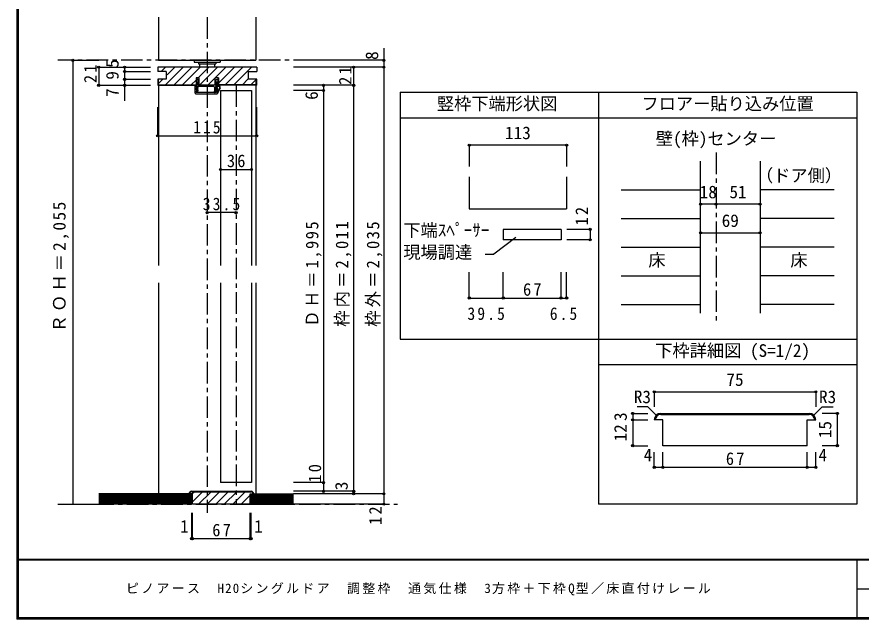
# Model space of a CAD drawing. Units: millimetres at full size, sheet at 1:5, with parts at other scales. Extents: x -973 to 977, y -718 to 696.
# Drawn here: x -973 to 7, y -701 to -2 of the extents above; entities that cross this region are included whole.
import ezdxf
from ezdxf.enums import TextEntityAlignment as Align

# ---------------------------------------------------------------- set-up
doc = ezdxf.new("R2010")
doc.units = ezdxf.units.MM
doc.header["$LTSCALE"] = 5
doc.header["$PDMODE"] = 32
doc.header["$PDSIZE"] = 2.5
doc.linetypes.add('CHAIN1', pattern=[8, 5, -1, 1, -1])
for name, color, linetype in [('0-0_補助線', 7, 'Continuous'), ('0-1_通り芯', 4, 'CHAIN1'), ('0-3_仕上げ', 7, 'Continuous'), ('0-4_枠', 3, 'Continuous'), ('0-6_扉', 6, 'Continuous'), ('0-7_金物', 7, 'Continuous'), ('0-A_文字', 7, 'Continuous'), ('0-B_寸法', 7, 'Continuous'), ('0-C_ハッチ', 4, 'Continuous'), ('1-4_枠', 3, 'Continuous'), ('1-B_寸法', 7, 'Continuous'), ('F-1_枠', 6, 'Continuous'), ('F-A_文字', 7, 'Continuous')]:
    doc.layers.add(name, color=color, linetype=linetype)
doc.styles.add('ＭＳ ゴシック', font='')
doc.styles.get('ＭＳ ゴシック').set_extended_font_data('MS Gothic')

msp = doc.modelspace()

# ---------------------------------------------------------------- linework, layer by layer
at = {"layer": '0-0_補助線', "color": 3}
for p, q in [((-809.922, -60.5), (-809.922, -65.5)), ((-694.922, -60.5), (-809.922, -60.5)), ((-799.922, -65.5), (-809.922, -65.5)), ((-799.922, -65.5), (-799.922, -74.5)), ((-704.922, -65.5), (-704.922, -74.5)), ((-704.922, -65.5), (-694.922, -65.5)), ((-694.922, -60.5), (-694.922, -65.5)), ((-799.922, -74.5), (-809.922, -74.5)), ((-809.922, -74.5), (-809.922, -81.5)), ((-739.401, -73), (-743.101, -73)), ((-743.101, -81.5), (-743.101, -73)), ((-739.401, -73), (-739.401, -81.5)), ((-694.922, -74.5), (-704.922, -74.5)), ((-695.422, -81), (-695.422, -74.5)), ((-694.922, -81.5), (-694.922, -74.5)), ((-809.922, -81.5), (-765.401, -81.5)), ((-743.101, -81.5), (-761.701, -81.5)), ((-695.422, -81), (-739.401, -81)), ((-694.922, -81.5), (-739.401, -81.5))]:
    msp.add_line(p, q, dxfattribs=at)
at = {"layer": '0-0_補助線', "color": 4}
for p, q in [((-806.008, -65.5), (-801.008, -60.5)), ((-800.709, -81), (-780.209, -60.5)), ((-798.922, -69.313), (-790.108, -60.5)), ((-790.809, -81), (-770.309, -60.5)), ((-780.91, -81), (-760.41, -60.5)), ((-763.01, -73), (-750.51, -60.5)), ((-761.111, -81), (-740.611, -60.5)), ((-751.211, -81), (-730.711, -60.5)), ((-739.401, -79.089), (-720.812, -60.5)), ((-731.412, -81), (-710.912, -60.5)), ((-721.513, -81), (-701.013, -60.5)), ((-809.422, -79.814), (-804.108, -74.5)), ((-771.01, -81), (-765.401, -75.391)), ((-711.613, -81), (-705.113, -74.5)), ((-701.714, -81), (-695.422, -74.708)), ((-809.922, -140.119), (-809.922, -106.876)), ((-694.922, -140.119), (-694.922, -106.876)), ((-809.922, -140.119), (-694.922, -140.119)), ((-307.803, -248.695), (-334.885, -248.695)), ((-307.803, -248.695), (-307.803, -260.695)), ((-307.803, -260.695), (-334.885, -260.695)), ((-448.193, -328.343), (-448.193, -298.335)), ((-408.693, -328.343), (-408.693, -298.335)), ((-341.693, -328.343), (-341.693, -298.335)), ((-335.193, -328.343), (-335.193, -298.335)), ((-448.193, -328.343), (-408.693, -328.343)), ((-408.693, -328.343), (-341.693, -328.343)), ((-341.693, -328.343), (-335.193, -328.343))]:
    msp.add_line(p, q, dxfattribs=at)
at = {"layer": '0-0_補助線'}
for p, q in [((-764.251, -77), (-765.401, -77)), ((-764.251, -81.5), (-764.251, -77)), ((-742.801, -77), (-741.301, -74)), ((-742.801, -77), (-742.051, -77)), ((-742.051, -77), (-742.051, -81.5)), ((-741.301, -74), (-739.401, -77)), ((-740.551, -82.2), (-740.551, -77)), ((-740.551, -77), (-739.401, -77)), ((-766.551, -90.5), (-766.551, -81.8)), ((-766.026, -81.602), (-764.576, -83.502)), ((-764.801, -84), (-765.051, -84)), ((-765.038, -84.387), (-764.565, -86.105)), ((-764.751, -84), (-764.501, -84)), ((-763.749, -84.834), (-763.437, -85.695)), ((-763.301, -83.5), (-763.301, -84)), ((-744.551, -83), (-762.801, -83)), ((-742.051, -81.5), (-762.751, -81.5)), ((-743.501, -86.469), (-744.319, -89.092)), ((-744.051, -83.5), (-744.051, -85.46)), ((-742.206, -87.017), (-742.983, -89.509)), ((-742.651, -83), (-742.651, -85.337)), ((-741.551, -83), (-742.651, -83)), ((-741.251, -84), (-742.503, -85.203)), ((-742.101, -86), (-742.051, -86)), ((-742.051, -90), (-742.051, -86)), ((-741.551, -82.2), (-741.551, -83)), ((-740.551, -82.2), (-741.551, -82.2)), ((-739.051, -82.9), (-741.551, -82.9)), ((-740.551, -84), (-741.251, -84)), ((-739.051, -82.2), (-740.551, -82.2)), ((-740.551, -91), (-740.551, -84)), ((-738.067, -84.491), (-740.551, -89.44)), ((-737.441, -84.805), (-740.551, -91)), ((-765.551, -91.5), (-741.051, -91.5)), ((-742.051, -90), (-765.051, -90)), ((-408.693, -248.695), (-408.693, -260.695)), ((-341.693, -248.695), (-408.693, -248.695)), ((-341.693, -248.695), (-341.693, -260.695))]:
    msp.add_line(p, q, dxfattribs=at)
at = {"layer": '0-0_補助線', "color": 6}
msp.add_line((-736.922, -87.5), (-700.922, -87.5), dxfattribs=at)
at = {"layer": '0-0_補助線', "color": 3}
for points in [[(-809.422, -74.5), (-809.422, -81), (-765.401, -81)], [(-761.701, -81.5), (-761.701, -73), (-765.401, -73), (-765.401, -81.5)]]:
    msp.add_lwpolyline(points, dxfattribs=at)
at = {"layer": '0-0_補助線'}
for points in [[(-762.001, -77), (-763.501, -74), (-765.401, -77)], [(-762.001, -77), (-762.751, -77), (-762.751, -81.5)], [(-765.051, -90), (-765.051, -87.9), (-763.051, -87.9), (-763.051, -86.7), (-765.051, -86.7), (-765.051, -84)], [(-764.251, -81.5), (-764.501, -81.5), (-764.501, -84)]]:
    msp.add_lwpolyline(points, dxfattribs=at)
for centre, radius, start, end in [((-766.251, -81.8), 0.3, 41.34778, 180), ((-764.751, -84.3), 0.3, 90, 196.79003), ((-764.801, -83.7), 0.3, 270, 41.34778), ((-764.001, -85.9), 0.6, 196.79003, 270), ((-764.001, -85.9), 0.6, 270, 23.33765), ((-764.301, -84), 1, 303.47738, 0), ((-762.801, -83.5), 0.5, 90, 180), ((-744.551, -83.5), 0.5, 0, 90), ((-742.851, -85.46), 1.2, 180, 237.21126), ((-741.851, -85.337), 0.8, 180, 221.40962), ((-742.101, -85.5), 0.5, 143.61521, 270), ((-743.351, -86.66), 1.2, 342.67017, 41.40962), ((-739.051, -84), 1.8, 333.42485, 90), ((-739.051, -84), 1.1, 333.42485, 90), ((-765.551, -90.5), 1, 180, 270), ((-743.651, -89.3), 0.7, 162.67017, 342.67017), ((-741.051, -91), 0.5, 270, 0)]:
    msp.add_arc(centre, radius, start, end, dxfattribs=at)
for p in [(-809.922, -140.119), (-694.922, -140.119), (-307.803, -248.695), (-307.803, -260.695), (-448.193, -328.343), (-408.693, -328.343), (-341.693, -328.343), (-335.193, -328.343)]:
    msp.add_point(p, dxfattribs=at)
at = {"layer": '0-1_通り芯'}
for p, q in [((-752.422, -2.5), (-752.422, -577.5)), ((-547.422, -52.5), (-925.73, -52.5)), ((-718.922, -81.5), (-718.922, -567.5)), ((-161.703, -159.5), (-161.703, -356.007)), ((-925.73, -567.5), (-531.605, -567.5))]:
    msp.add_line(p, q, dxfattribs=at)
at = {"layer": '0-3_仕上げ'}
for p, q in [((-808.922, -2.5), (-808.922, -52.5)), ((-695.922, -2.5), (-695.922, -52.5)), ((-808.922, -52.5), (-695.922, -52.5)), ((-770.422, -557), (-878.333, -557)), ((-770.422, -558.5), (-878.333, -558.5)), ((-701.422, -557), (-652.422, -557)), ((-701.422, -558.5), (-652.422, -558.5)), ((-770.422, -560), (-878.333, -560)), ((-770.422, -561.5), (-878.333, -561.5)), ((-770.422, -563), (-878.333, -563)), ((-770.422, -564.5), (-878.333, -564.5)), ((-770.422, -566), (-878.333, -566)), ((-701.422, -560), (-652.422, -560)), ((-701.422, -561.5), (-652.422, -561.5)), ((-701.422, -563), (-652.422, -563)), ((-701.422, -564.5), (-652.422, -564.5)), ((-701.422, -566), (-652.422, -566))]:
    msp.add_line(p, q, dxfattribs=at)
at = {"layer": '0-3_仕上げ', "color": 4}
for p, q in [((-271.703, -202.801), (-179.703, -202.801)), ((-24.453, -202.801), (-110.703, -202.801)), ((-271.703, -236.103), (-179.703, -236.103)), ((-24.453, -236.103), (-110.703, -236.103)), ((-271.703, -269.404), (-179.703, -269.404)), ((-24.453, -269.404), (-110.703, -269.404)), ((-271.703, -302.706), (-179.703, -302.706)), ((-24.453, -302.706), (-110.703, -302.706)), ((-271.703, -336.007), (-179.703, -336.007)), ((-24.453, -336.007), (-110.703, -336.007))]:
    msp.add_line(p, q, dxfattribs=at)
at = {"layer": '0-3_仕上げ', "color": 2}
for p, q in [((-770.422, -555.5), (-878.333, -555.5)), ((-770.422, -555.5), (-770.422, -567.5)), ((-701.422, -555.5), (-701.422, -567.5)), ((-701.422, -555.5), (-652.422, -555.5)), ((-770.422, -567.5), (-878.333, -567.5)), ((-701.422, -567.5), (-652.422, -567.5))]:
    msp.add_line(p, q, dxfattribs=at)
at = {"layer": '0-4_枠', "color": 4}
for p, q in [((-808.922, -81.5), (-808.922, -290.5)), ((-695.922, -81.5), (-695.922, -290.5)), ((-808.922, -310.5), (-808.922, -555.5)), ((-695.922, -310.5), (-695.922, -555.5))]:
    msp.add_line(p, q, dxfattribs=at)
at = {"layer": '0-4_枠'}
for p, q in [((-179.703, -346.007), (-179.703, -169.5)), ((-110.703, -169.5), (-110.703, -346.007)), ((-335.193, -187.826), (-335.193, -224.786)), ((-769.422, -555.5), (-773.422, -555.5)), ((-770.422, -552.5), (-701.422, -552.5)), ((-770.422, -553), (-701.422, -553)), ((-769.422, -567.5), (-769.422, -555.5)), ((-702.422, -567.5), (-769.422, -567.5))]:
    msp.add_line(p, q, dxfattribs=at)
for points in [[(-448.193, -187.826), (-448.193, -224.786), (-335.193, -224.786)], [(-702.422, -567.5), (-702.422, -555.5), (-698.422, -555.5)]]:
    msp.add_lwpolyline(points, dxfattribs=at)
for centre, radius, start, end in [((-770.422, -555.5), 3, 90, 180), ((-770.422, -555.5), 2.5, 90, 180), ((-701.422, -555.5), 3, 0, 90), ((-701.422, -555.5), 2.5, 0, 90)]:
    msp.add_arc(centre, radius, start, end, dxfattribs=at)
at = {"layer": '0-6_扉'}
for p, q in [((-736.922, -87.5), (-736.922, -290.5)), ((-700.922, -87.5), (-700.922, -290.5)), ((-736.922, -310.5), (-736.922, -542.5)), ((-700.922, -310.5), (-700.922, -542.5)), ((-700.922, -542.5), (-736.922, -542.5))]:
    msp.add_line(p, q, dxfattribs=at)
at = {"layer": '0-7_金物'}
for p, q in [((-767.422, -52.5), (-767.422, -54.5)), ((-767.422, -52.5), (-737.422, -52.5)), ((-767.422, -54.5), (-737.422, -54.5)), ((-762.422, -54.5), (-762.422, -56.5)), ((-762.422, -56.5), (-742.422, -56.5)), ((-761.422, -56.5), (-761.422, -60.5)), ((-743.422, -60.5), (-743.422, -56.5)), ((-742.422, -54.5), (-742.422, -56.5)), ((-737.422, -52.5), (-737.422, -54.5))]:
    msp.add_line(p, q, dxfattribs=at)
at = {"layer": '0-A_文字', "color": 3}
for p, q in [((-528.347, -89.5), (-528.347, -376.007)), ((-528.347, -89.5), (1.653, -89.5)), ((1.653, -89.5), (1.653, -567.5)), ((1.653, -119.5), (-528.347, -119.5)), ((-528.347, -376.007), (1.653, -376.007)), ((1.653, -406.007), (-298.347, -406.007)), ((1.653, -567.5), (-298.347, -567.5))]:
    msp.add_line(p, q, dxfattribs=at)
at = {"layer": '0-A_文字'}
for p, q in [((-394.038, -257.9), (-419.838, -277.249)), ((-341.693, -260.695), (-408.693, -260.695)), ((-429.683, -277.249), (-419.838, -277.249))]:
    msp.add_line(p, q, dxfattribs=at)
at = {"layer": '0-A_文字', "color": 3}
msp.add_lwpolyline([(-298.347, -89.5), (-298.347, -376.007), (-298.347, -567.5)], dxfattribs=at)
at = {"layer": '0-B_寸法', "color": 4}
for p, q in [((-547.422, -38.611), (-547.422, -567.5)), ((-908.333, -52.5), (-878.333, -52.5)), ((-908.333, -52.5), (-908.333, -567.5)), ((-547.422, -52.5), (-652.422, -52.5)), ((-878.333, -60.5), (-818.333, -60.5)), ((-878.333, -60.5), (-878.333, -81.5)), ((-848.333, -60.5), (-848.333, -99.683)), ((-848.333, -65.5), (-818.333, -65.5)), ((-547.422, -60.5), (-652.422, -60.5)), ((-582.422, -60.5), (-582.422, -555.5)), ((-848.333, -74.5), (-818.333, -74.5)), ((-878.333, -81.5), (-818.333, -81.5)), ((-582.422, -81.5), (-652.422, -81.5)), ((-617.422, -87.5), (-652.422, -87.5)), ((-617.422, -81.5), (-617.422, -552.5)), ((-335.193, -150.894), (-335.193, -175.894)), ((-736.922, -179.191), (-700.922, -179.191)), ((-110.703, -219.452), (-179.703, -219.452)), ((-718.922, -229.191), (-752.422, -229.191)), ((-179.703, -252.753), (-110.703, -252.753)), ((-617.422, -542.5), (-652.422, -542.5)), ((-582.422, -552.5), (-652.422, -552.5)), ((-547.422, -555.5), (-652.422, -555.5)), ((-908.333, -567.5), (-878.333, -567.5)), ((-547.422, -567.5), (-652.422, -567.5)), ((-770.422, -607.5), (-770.422, -577.5)), ((-769.422, -607.5), (-769.422, -577.5)), ((-702.422, -607.5), (-702.422, -577.5)), ((-701.422, -607.5), (-701.422, -577.5)), ((-770.422, -607.5), (-769.422, -607.5)), ((-769.422, -607.5), (-702.422, -607.5)), ((-702.422, -607.5), (-701.422, -607.5))]:
    msp.add_line(p, q, dxfattribs=at)
msp.add_lwpolyline([(-335.193, -150.894), (-448.193, -150.894), (-448.193, -175.894)], dxfattribs=at)
at = {"layer": '0-B_寸法'}
for p in [(-908.333, -52.5), (-547.422, -52.5), (-878.333, -60.5), (-848.333, -60.5), (-848.333, -65.5), (-582.422, -60.5), (-547.422, -60.5), (-848.333, -74.5), (-878.333, -81.5), (-848.333, -81.5), (-617.422, -81.5), (-617.422, -87.5), (-582.422, -81.5), (-448.193, -150.894), (-335.193, -150.894), (-736.922, -179.191), (-700.922, -179.191), (-179.703, -219.452), (-161.703, -219.452), (-110.703, -219.452), (-752.422, -229.191), (-718.922, -229.191), (-179.703, -252.753), (-110.703, -252.753), (-617.422, -542.5), (-617.422, -552.5), (-582.422, -552.5), (-582.422, -555.5), (-547.422, -555.5), (-547.422, -567.5), (-770.422, -607.5), (-769.422, -607.5), (-702.422, -607.5), (-701.422, -607.5)]:
    msp.add_point(p, dxfattribs=at)
at = {"layer": '0-C_ハッチ'}
for p, q in [((-770.157, -555.5), (-767.657, -553)), ((-769.422, -564.664), (-757.758, -553)), ((-762.358, -567.5), (-747.858, -553)), ((-752.459, -567.5), (-737.959, -553)), ((-742.559, -567.5), (-728.059, -553)), ((-732.66, -567.5), (-718.16, -553)), ((-722.76, -567.5), (-708.26, -553)), ((-712.861, -567.5), (-702.422, -557.061))]:
    msp.add_line(p, q, dxfattribs=at)
at = {"layer": '1-4_枠'}
for p, q in [((-223.478, -469.688), (-233.478, -469.688)), ((-225.978, -462.188), (-53.478, -462.188)), ((-225.978, -463.438), (-53.478, -463.438)), ((-223.478, -499.688), (-223.478, -469.688)), ((-55.978, -469.688), (-45.978, -469.688)), ((-55.978, -499.688), (-55.978, -469.688)), ((-55.978, -499.688), (-223.478, -499.688))]:
    msp.add_line(p, q, dxfattribs=at)
for centre, radius, start, end in [((-225.978, -469.688), 7.5, 90, 180), ((-225.978, -469.688), 6.25, 90, 180), ((-53.478, -469.688), 7.5, 0, 90), ((-53.478, -469.688), 6.25, 0, 90)]:
    msp.add_arc(centre, radius, start, end, dxfattribs=at)
at = {"layer": '1-B_寸法', "color": 4}
for p, q in [((-233.478, -437.188), (-233.478, -454.688)), ((-233.478, -437.188), (-45.978, -437.188)), ((-45.978, -437.188), (-45.978, -454.688)), ((-240.978, -454.688), (-253.478, -454.688)), ((-231.281, -464.385), (-240.978, -454.688)), ((-48.175, -464.385), (-38.478, -454.688)), ((-38.478, -454.688), (-25.978, -454.688)), ((-258.478, -462.188), (-240.978, -462.188)), ((-258.478, -469.688), (-240.978, -469.688)), ((-20.978, -462.188), (-38.691, -462.188)), ((-20.978, -462.188), (-20.978, -499.688)), ((-20.978, -499.688), (-38.691, -499.688)), ((-233.478, -524.688), (-233.478, -507.188)), ((-223.478, -524.688), (-223.478, -507.188)), ((-55.978, -524.688), (-55.978, -507.188)), ((-45.978, -524.688), (-45.978, -507.188)), ((-233.478, -524.688), (-45.978, -524.688))]:
    msp.add_line(p, q, dxfattribs=at)
msp.add_lwpolyline([(-258.478, -462.188), (-258.478, -499.688), (-240.978, -499.688)], dxfattribs=at)
at = {"layer": '1-B_寸法'}
for p in [(-233.478, -437.188), (-45.978, -437.188), (-258.478, -462.188), (-258.478, -469.688), (-20.978, -462.188), (-258.478, -499.688), (-20.978, -499.688), (-233.478, -524.688), (-223.478, -524.688), (-55.978, -524.688), (-45.978, -524.688)]:
    msp.add_point(p, dxfattribs=at)
at = {"layer": 'F-1_枠'}
for p, q in [((-973.347, 695.833), (-973.347, -700.833)), ((-972.514, 695.833), (-972.514, -700.833)), ((-971.68, 695.833), (-971.68, -700.833)), ((976.653, -631.667), (-973.347, -631.667)), ((976.653, -632.5), (-973.347, -632.5)), ((1.653, -632.5), (1.653, -699.167)), ((1.653, -665.833), (974.986, -665.834)), ((976.653, -699.167), (-973.347, -699.167)), ((976.653, -700), (-973.347, -700)), ((976.653, -700.833), (-973.347, -700.833))]:
    msp.add_line(p, q, dxfattribs=at)

# ---------------------------------------------------------------- texts
at = {"layer": '0-0_補助線', "char_height": 14.66, "attachment_point": 7, "style": 'ＭＳ ゴシック'}
for s, insert in [('\\T1.27;\\W0.9;115', (-768.672, -137.619)), ('\\T1.27;\\W0.95;67', (-385.818, -325.843)), ('\\T1.28;\\W0.9;39.5', (-450.318, -353.969)), ('\\T1.27;\\W0.9;6.5', (-354.693, -353.969))]:
    msp.add_mtext(s, dxfattribs=dict(at, insert=insert))
at = {"layer": '0-0_補助線', "insert": (-310.303, -244.122), "char_height": 14.66, "attachment_point": 7, "rotation": 90, "style": 'ＭＳ ゴシック'}
msp.add_mtext('\\T1.27;\\W0.95;12', dxfattribs=at)
at = {"layer": '0-A_文字', "style": 'ＭＳ ゴシック'}
for s, p in [('竪枠下端形状図', (-485.847, -114.5)), ('フロアー貼り込み位置', (-248.347, -114.5)), ('壁(枠)センター', (-231.703, -155.091)), ('（ドア側）', (-115.412, -197.835)), ('下端ｽﾍﾟｰｻｰ', (-524.774, -261.298)), ('現場調達', (-524.774, -286.893)), ('床', (-240.37, -296.055)), ('床', (-75.476, -296.055)), ('下枠詳細図 (S=1/2)', (-232.356, -401.007))]:
    msp.add_text(s, height=14.66, dxfattribs=at).set_placement(p, align=Align.BOTTOM_LEFT)
at = {"layer": '0-B_寸法', "style": 'ＭＳ ゴシック'}
for s, p in [('8', (-549.585, -52.006)), ('5', (-850.833, -61.204)), ('9', (-850.833, -75)), ('7', (-850.833, -94.956)), ('6', (-619.585, -98.385)), ('3', (-584.922, -551.25))]:
    msp.add_text(s, height=14.66, rotation=90, dxfattribs=at).set_placement(p, align=Align.BOTTOM_LEFT)
for s, p in [('113', (-406.693, -148.394)), ('18', (-180.703, -216.952)), ('51', (-146.203, -216.952)), ('69', (-155.203, -250.253)), ('1', (-783.922, -605)), ('1', (-697.922, -605))]:
    msp.add_text(s, height=14.66, dxfattribs=at).set_placement(p, align=Align.BOTTOM_LEFT)
at = {"layer": '0-B_寸法', "char_height": 14.66, "attachment_point": 7, "rotation": 90, "style": 'ＭＳ ゴシック'}
for s, insert in [('\\T1.27;\\W0.95;21', (-880.833, -78.881)), ('\\T1.27;\\W0.95;21', (-584.922, -80.984)), ('\\T1.18;ＲＯＨ＝2,055', (-912.974, -368)), ('\\T1.19;\\W0.95;ＤＨ＝1,995', (-619.602, -361.75)), ('\\T1.19;\\W0.95;枠内＝2,011', (-584.922, -361.75)), ('\\T1.19;\\W0.95;枠外＝2,035', (-548.908, -361.75)), ('\\T1.27;\\W0.95;10', (-619.922, -542.5)), ('\\T1.27;\\W0.95;12', (-549.922, -591.533))]:
    msp.add_mtext(s, dxfattribs=dict(at, insert=insert))
at = {"layer": '0-B_寸法', "char_height": 14.66, "attachment_point": 7, "style": 'ＭＳ ゴシック'}
for s, insert in [('\\T1.27;\\W0.95;36', (-729.547, -176.691)), ('\\T1.28;\\W0.9;33.5', (-757.547, -226.691)), ('\\T1.27;\\W0.95;67', (-746.547, -605))]:
    msp.add_mtext(s, dxfattribs=dict(at, insert=insert))
at = {"layer": '1-B_寸法', "style": 'ＭＳ ゴシック'}
for s, p in [('75', (-149.728, -434.688)), ('R3', (-257.228, -454.688)), ('R3', (-42.228, -454.688)), ('4', (-245.766, -522.188)), ('4', (-42.79, -522.188))]:
    msp.add_text(s, height=14.66, dxfattribs=at).set_placement(p, align=Align.BOTTOM_LEFT)
for s, p in [('3', (-260.978, -470.938)), ('12', (-260.978, -494.688)), ('15', (-23.478, -490.938))]:
    msp.add_text(s, height=14.66, rotation=90, dxfattribs=at).set_placement(p, align=Align.BOTTOM_LEFT)
at = {"layer": '1-B_寸法', "insert": (-150.353, -522.188), "char_height": 14.66, "attachment_point": 7, "style": 'ＭＳ ゴシック'}
msp.add_mtext('\\T1.27;\\W0.95;67', dxfattribs=at)
at = {"layer": 'F-A_文字', "insert": (-846.68, -673.333), "char_height": 11, "attachment_point": 7, "style": 'ＭＳ ゴシック'}
msp.add_mtext('\\T1.18;ピノアース\u3000H20シングルドア\u3000調整枠\u3000通気仕様\u30003方枠＋下枠Q型／床直付けレール', dxfattribs=at)

doc.saveas('drawing.dxf')
